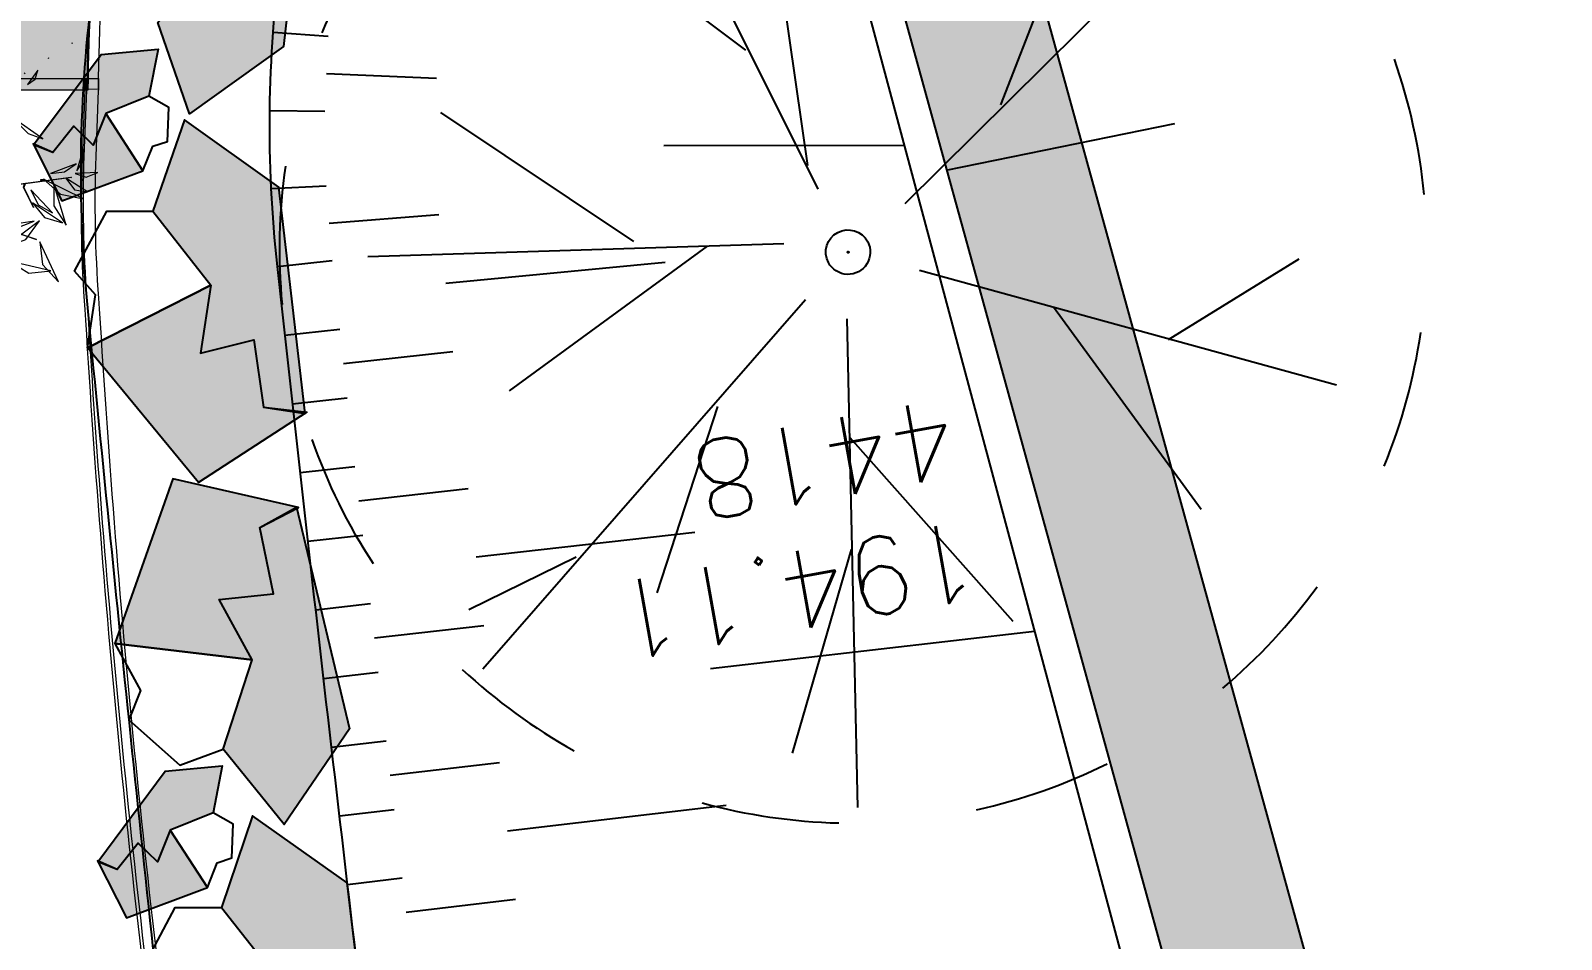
# Model space of a CAD drawing. Header units: centimetres. Extents: x 39595 to 63691, y -25920 to -14518.
# Drawn here: x 56563 to 57230, y -24471 to -24075 of the extents above; entities that cross this region are included whole.
import ezdxf
from ezdxf.enums import TextEntityAlignment as Align
from ezdxf.lldxf.tags import DXFTag

# ---------------------------------------------------------------- set-up
doc = ezdxf.new("R2010")
doc.units = ezdxf.units.CM
doc.header["$LTSCALE"] = 50.8
for name, color, linetype in [('3-BAT C-Niveau-3', 7, 'Continuous'), ('Fond topo - TAL', 252, 'Continuous'), ('Fond topo - TAL_HAC', 252, 'Continuous'), ('Fond topo - VEG', 252, 'Continuous'), ('Fond topo - Z_500', 252, 'Continuous'), ('SA - rochers', 32, 'Continuous')]:
    doc.layers.add(name, color=color, linetype=linetype)
for name, color, linetype, plot in [('Fond topo - N', 252, 'Continuous', False), ('Fond topo - NCACHE', 252, 'Continuous', False), ('Fond topo - ZCACHE', 252, 'Continuous', False)]:
    doc.layers.add(name, color=color, linetype=linetype, plot=plot)
doc.layers.add('Fond topo - P', color=252, linetype='Continuous', lineweight=25)
doc.styles.add('SIMPLEX', font='simplex_.ttf', dxfattribs={"height": 1.25})
tags = doc.linetypes.add('L8', pattern=[0.22500000894069674, 0.1500000059604645, -0.07500000298023224]).pattern_tags.tags
tags[6:7] = [DXFTag(74, 4), DXFTag(75, 0), DXFTag(340, '0'), DXFTag(46, 0.0), DXFTag(50, 0.0), DXFTag(44, 0.0), DXFTag(45, 0.0)]
tags[4:5] = [DXFTag(74, 4), DXFTag(75, 0), DXFTag(340, '0'), DXFTag(46, 0.0), DXFTag(50, 0.0), DXFTag(44, 0.0), DXFTag(45, 0.0)]

# ---------------------------------------------------------------- blocks, each defined once
blk = doc.blocks.new('Groupe-43-1')
at = {"color": 253, "linetype": 'Continuous', "lineweight": 5, "true_color": 0xa0a0a4, "flags": 128}
blk.add_lwpolyline([(17873.09437381865, -46171.86760863975), (17879.53148771042, -46175.91967546936), (17889.84957431836, -46177.74636447274), (17925.75164670046, -46165.90733524778), (17925.95845793613, -46166.07765427582), (17906.61647189251, -46172.45209269603), (17906.36831102735, -46174.16452465698), (17912.18700408434, -46181.87886155389), (17906.20144016618, -46174.07597274693), (17906.32854946994, -46172.56698690209), (17889.90257280991, -46178.28206182711), (17879.47834040708, -46176.7900375506), (17877.23328217669, -46175.44546238997), (17891.95622122342, -46191.89452432993), (17915.96048248142, -46195.3731549423), (17891.96343403533, -46192.08931917268), (17903.39443759406, -46205.91726929989), (17901.24697678565, -46203.53543495922), (17891.32011283108, -46191.89916833465), (17874.73994510767, -46174.57212368822), (17875.24342313087, -46174.37121294557), (17877.23328217669, -46175.44546238997), (17872.88377582217, -46172.92941613327)], close=True, dxfattribs=at)
at = {"color": 253, "linetype": 'Continuous', "lineweight": 5, "true_color": 0xa0a0a4}
for points in [[(17899.63749493561, -46129.71522743801, -211.6029), (17902.47742401461, -46126.85881202588, -211.0679), (17902.9889836266, -46122.74944544375, -211.0989), (17902.9889836266, -46122.74944544375, -211.0989), (17899.63749493561, -46129.71522743801, -211.6029)], [(17895.91378989771, -46145.14277184885, -197.2329), (17903.88631748794, -46150.6765231311, -194.2799), (17910.64645150513, -46151.83153621677, -188.4209), (17910.64645150513, -46151.83153621677, -188.4209), (17895.91378989771, -46145.14277184885, -197.2329)], [(17927.78463939479, -46162.8087704667, -183.4729), (17929.77951879458, -46157.93356841079, -183.7029), (17928.67535373467, -46152.83348821924, -184.0689), (17928.67535373467, -46152.83348821924, -184.0689), (17927.78463939479, -46162.8087704667, -183.4729)], [(17927.78463939479, -46162.8087704667, -183.4729), (17929.77951879458, -46157.93356841079, -183.7029), (17928.67535373467, -46152.83348821924, -184.0689), (17928.67535373467, -46152.83348821924, -184.0689), (17927.78463939479, -46162.8087704667, -183.4729)], [(17916.61044234424, -46165.97140114093, -199.9779), (17922.61701841301, -46164.2015027833, -200.3619), (17926.84944963148, -46159.74733841111, -199.4619), (17926.84944963148, -46159.74733841111, -199.4619), (17916.61044234424, -46165.97140114093, -199.9779)], [(17927.31575872256, -46164.06572147914, -183.7279), (17932.31994523266, -46164.6221301343, -181.2889), (17936.95315623289, -46161.71803637595, -179.5169), (17936.95315623289, -46161.71803637595, -179.5169), (17927.31575872256, -46164.06572147914, -183.7279)], [(17912.91692184416, -46169.53090009544, -203.8439), (17913.02411976269, -46169.75558477502, -203.8679), (17914.69474580609, -46169.27600555807, -202.0429), (17914.59308206627, -46169.06518941194, -202.0219), (17912.91692184416, -46169.53090009544, -203.8439)], [(17914.1517605221, -46168.99575840782, -206.4339), (17922.64489636834, -46174.1273785789, -204.4029), (17932.90265476204, -46174.2169873846, -204.3629), (17932.90265476204, -46174.2169873846, -204.3629), (17914.1517605221, -46168.99575840782, -206.4339)], [(17914.1517605221, -46168.99575840782, -206.4339), (17922.64489636834, -46174.1273785789, -204.4029), (17932.90265476204, -46174.2169873846, -204.3629), (17932.90265476204, -46174.2169873846, -204.3629), (17914.1517605221, -46168.99575840782, -206.4339)], [(17918.8839560318, -46170.17078084573, -194.9719), (17920.66915087094, -46179.64386843456, -192.5689), (17927.59321169641, -46186.82808284544, -191.3059), (17927.59321169641, -46186.82808284544, -191.3059), (17918.8839560318, -46170.17078084573, -194.9719)], [(17923.65817761463, -46166.83626355982, -194.2109), (17928.26378737243, -46171.12956884452, -192.8079), (17934.01678065291, -46170.88878474002, -190.0609), (17934.01678065291, -46170.88878474002, -190.0609), (17923.65817761463, -46166.83626355982, -194.2109)], [(17923.65817761463, -46166.83626355982, -194.2109), (17928.26378737243, -46171.12956884452, -192.8079), (17934.01678065291, -46170.88878474002, -190.0609), (17934.01678065291, -46170.88878474002, -190.0609), (17923.65817761463, -46166.83626355982, -194.2109)], [(17909.58616344896, -46174.58548660567, -207.1639), (17913.86506542395, -46180.43708635851, -205.4789), (17920.71884322804, -46182.6655005658, -203.8259), (17920.71884322804, -46182.6655005658, -203.8259), (17909.58616344896, -46174.58548660567, -207.1639)], [(17909.58616344896, -46174.58548660567, -207.1639), (17913.86506542395, -46180.43708635851, -205.4789), (17920.71884322804, -46182.6655005658, -203.8259), (17920.71884322804, -46182.6655005658, -203.8259), (17909.58616344896, -46174.58548660567, -207.1639)], [(17911.36530232447, -46180.08414449728, -201.4819), (17917.71174421117, -46185.27147056552, -202.3549), (17925.77350984266, -46186.20522700356, -201.7559), (17925.77350984266, -46186.20522700356, -201.7559), (17911.36530232447, -46180.08414449728, -201.4819)], [(17900.91775189288, -46192.22442569264, -196.2609), (17907.76901321347, -46191.38461320713, -195.0519), (17913.56281548387, -46187.80692894095, -196.3909), (17913.56281548387, -46187.80692894095, -196.3909), (17900.91775189288, -46192.22442569264, -196.2609)], [(17902.86143973404, -46201.46472886184, -228.9729), (17911.49310609522, -46196.31468402572, -227.7979), (17915.86218774272, -46187.23283586851, -227.0889), (17915.86218774272, -46187.23283586851, -227.0889), (17902.86143973404, -46201.46472886184, -228.9729)], [(17917.65083435957, -46196.18716140543, -215.0719), (17920.54389015254, -46205.656623394, -213.8009), (17928.92052518801, -46211.75988659418, -214.4179), (17928.92052518801, -46211.75988659418, -214.4179), (17917.65083435957, -46196.18716140543, -215.0719)], [(17906.15557989984, -46206.90690893938, -228.3509), (17915.51969776794, -46210.41942896621, -229.0979), (17924.68902293474, -46207.73383379383, -232.1229), (17924.68902293474, -46207.73383379383, -232.1229), (17906.15557989984, -46206.90690893938, -228.3509)]]:
    blk.add_polyline3d(points, dxfattribs=at)
blk = doc.blocks.new('PTOPO')
at = {"layer": 'Fond topo - NCACHE', "style": 'SIMPLEX'}
blk.add_attdef('MAT', text='', height=0.34, dxfattribs=at).set_placement((0.09999999986030161, -0.09999999962747097), align=Align.TOP_LEFT)
at = {"layer": 'Fond topo - ZCACHE', "style": 'SIMPLEX'}
blk.add_attdef('ALT', (0.09999999986030161, 0.09999999962747097), '', height=0.34, dxfattribs=at)
blk = doc.blocks.new('VEG12A')
at = {"ltscale": 2}
for p, q in [((0.01815258799999997, 0.057406781), (0.100441039, 0.47293725)), ((0.05749608, 0.253444298), (0.145517598, 0.414706841)), ((0.037902722, 0.15845596), (-0.06593155700000003, 0.344147082)), ((-0.158788295, 0.086017079), (-0.245985314, 0.284587218)), ((0.04981112299999996, 0.033821695), (0.391570728, 0.285894318)), ((0.143890955, 0.107467204), (0.230033352, 0.253971609)), ((0.2917471699999999, 0.208620217), (0.392372872, 0.233301274)), ((-0.05229389700000003, 0.02983962500000001), (-0.383643778, 0.204631851)), ((-0.25001839, 0.135126714), (-0.3755999820000001, 0.091127132)), ((0.122915307, -0.02992704099999999), (0.317230371, 0.05540147100000001)), ((0.057557527, -0.01766878999999999), (0.411943876, -0.08413611500000001)), ((-0.05265807700000003, -0.029192154), (-0.412380265, -0.256628677)), ((-0.09359106700000003, -0.049762263), (-0.2956446150000001, -0.04653133200000001)), ((0.184132294, -0.04763066399999999), (0.323120213, -0.192805613)), ((0.01825986499999999, -0.057372749), (0.107637982, -0.4128258760000001)), ((0.02259491799999996, -0.07955337300000001), (0.001649748999999978, -0.36183712)), ((-0.151821475, -0.09483882200000002), (-0.2999525240000001, -0.315936062)), ((0.05371548199999998, -0.188497704), (0.197263789, -0.356749422))]:
    blk.add_line(p, q, dxfattribs=at)
for start, end in [(90, 103.8461539085843), (62.30769199853572, 76.15384597947835), (117.6923078993823, 131.5384619204946), (34.61538499867542, 48.46153799321151), (145.3846149358338, 159.2307690506909), (6.923076979206323, 20.76923090842763), (173.0769230068974, 186.9230769931026), (339.2307689837768, 353.0769230207937), (200.7692310571047, 214.6153850641662), (311.5384620067885, 325.3846150013246), (228.4615380795054, 242.3076921006177), (283.8461540205217, 297.6923080014643), (256.1538460914157, 270)]:
    blk.add_arc((0, 0), 0.496982058, start, end, dxfattribs=at)
blk = doc.blocks.new('VEG14A')
at = {"ltscale": 2, "flags": 128}
for points in [[(0.5, 0, -1), (-0.5, 0, -1)], [(0.016, 0, -1), (-0.016, 0, -1)]]:
    blk.add_lwpolyline(points, format="xyb", close=True, dxfattribs=at)

msp = doc.modelspace()

# ---------------------------------------------------------------- hatches: boundary and pattern name
at = {"linetype": 'Continuous', "lineweight": 18, "true_color": 0x599559}
h = msp.add_hatch(dxfattribs=at)
h.set_pattern_fill('TOITURE TERRASSE', color=85, angle=-10.67049433798526, style=0, pattern_type=2)
h.set_pattern_definition([(338.1681627987385, (27363116.56190807, 2112839.885075825), (10.32001650636799, 6.584875747748944), [0.4999999999999999, -30.26575])])
edge = h.paths.add_edge_path()
edge.add_line((56294.84287953441, -24100.60257734872), (56587.93914755324, -24100.33094241528))
edge.add_arc((57414.48792976071, -24107.34746993496), 826.578563130631, 168.294749599495, 179.5136309362082, ccw=False)
edge.add_line((56605.0987094932, -23939.65366819548), (56609.77911456079, -23917.06327207555))
edge.add_arc((59360.17079199312, -24444.14361777476), 2800.440692125337, 164.8255956011458, 169.1514638752234, ccw=False)
edge.add_line((56657.37159441868, -23711.10571445571), (56681.52125207656, -23605.78180980916))
edge.add_arc((52123.77263997393, -26945.53903005576), 5650.402702579063, 36.23264478016666, 38.36511167658066)
edge.add_line((56554.09258242761, -23438.50097653966), (56343.67959368169, -23315.95169997205))
edge.add_line((56343.67959368169, -23315.95169997205), (56293.68304691476, -23319.70093554443))
edge.add_line((56293.68304691477, -23319.70093554443), (56293.85527465185, -23505.53604282745))
edge.add_line((56293.85527465185, -23505.53604282745), (56494.29241427473, -23505.35028225998))
edge.add_line((56494.29241427472, -23505.35028225998), (56495.18135303394, -23966.14965630446))
edge.add_line((56495.18135303394, -23966.14965630447), (56294.71844381589, -23966.33544075465))
edge.add_line((56294.71844381589, -23966.33544075465), (56294.84287953441, -24100.60257734872))
at = {"linetype": 'Continuous', "lineweight": 18, "true_color": 0x888888}
h = msp.add_hatch(dxfattribs=at)
h.set_pattern_fill('TOITURE TERRASSE-1', color=252, angle=-10.67049433798526, style=0, pattern_type=2)
h.set_pattern_definition([(338.1681627987385, (27363116.80127492, 2112839.789181595), (10.32001650636799, 6.584875747748944), [0.4999999999999999, -30.26575]), (338.1681627987385, (27363116.81306406, 2112839.784458672), (10.32001650636799, 6.584875747748944), [0.4999999999999999, -30.26575]), (338.1681627987385, (27363117.07938091, 2112839.677767841), (10.32001650636799, 6.584875747748944), [0.4999999999999999, -30.26575]), (338.1681627987385, (27363117.09117006, 2112839.673044918), (10.32001650636799, 6.584875747748944), [0.4999999999999999, -30.26575]), (308.1681627987385, (27363116.56190807, 2112839.885075826), (21.14632670506401, -0.5255912743725428), [0.5, -16.74025]), (308.1681627987385, (27363116.65148787, 2112839.771109945), (21.14632670506401, -0.5255912743725428), [0.5, -16.74025]), (308.1681627987385, (27363116.65933611, 2112839.7611252), (21.14632670506401, -0.5255912743725428), [0.5, -16.74025]), (308.1681627987385, (27363116.80373587, 2112839.577415875), (21.14632670506401, -0.5255912743725428), [0.5, -16.74025]), (308.1681627987385, (27363116.81158412, 2112839.567431129), (21.14632670506401, -0.5255912743725428), [0.5, -16.74025]), (268.1681627987385, (27363112.57804499, 2112846.603166719), (10.11734342629493, -16.9906955138513), [0.5000000000000001, -29.02750000000001]), (268.1681627987385, (27363112.57506112, 2112846.509869422), (10.11734342629493, -16.9906955138513), [0.5000000000000001, -29.02750000000001]), (268.1681627987385, (27363112.57465514, 2112846.497175912), (10.11734342629493, -16.9906955138513), [0.5000000000000001, -29.02750000000001]), (268.1681627987385, (27363112.5649687, 2112846.194308771), (10.11734342629493, -16.9906955138513), [0.5000000000000001, -29.02750000000001]), (268.1681627987385, (27363112.56456273, 2112846.181615261), (10.11734342629493, -16.9906955138513), [0.5000000000000001, -29.02750000000001]), (258.1681627987385, (27363112.57804499, 2112846.603166719), (14.53032396362175, -13.57634514743196), [0.4999999999999999, -17.153]), (258.1681627987385, (27363112.56717326, 2112846.551270757), (14.53032396362175, -13.57634514743196), [0.4999999999999999, -17.153]), (258.1681627987385, (27363112.56456925, 2112846.538840584), (14.53032396362175, -13.57634514743196), [0.4999999999999999, -17.153]), (258.1681627987385, (27363112.52294159, 2112846.340131875), (14.53032396362175, -13.57634514743196), [0.4999999999999999, -17.153]), (258.1681627987385, (27363112.52033759, 2112846.327701703), (14.53032396362175, -13.57634514743196), [0.4999999999999999, -17.153])])
edge = h.paths.add_edge_path()
edge.add_line((56294.84287953441, -24100.60257734872), (56587.93914755324, -24100.33094241528))
edge.add_arc((57414.48792976071, -24107.34746993496), 826.578563130631, 168.294749599495, 179.5136309362082, ccw=False)
edge.add_line((56605.0987094932, -23939.65366819548), (56609.77911456079, -23917.06327207555))
edge.add_arc((59360.17079199312, -24444.14361777476), 2800.440692125337, 164.8255956011458, 169.1514638752234, ccw=False)
edge.add_line((56657.37159441868, -23711.10571445571), (56681.52125207656, -23605.78180980916))
edge.add_arc((52123.77263997393, -26945.53903005576), 5650.402702579063, 36.23264478016666, 38.36511167658066)
edge.add_line((56554.09258242761, -23438.50097653966), (56343.67959368169, -23315.95169997205))
edge.add_line((56343.67959368169, -23315.95169997205), (56293.68304691476, -23319.70093554443))
edge.add_line((56293.68304691477, -23319.70093554443), (56293.85527465185, -23505.53604282745))
edge.add_line((56293.85527465185, -23505.53604282745), (56494.29241427473, -23505.35028225998))
edge.add_line((56494.29241427472, -23505.35028225998), (56495.18135303394, -23966.14965630446))
edge.add_line((56495.18135303394, -23966.14965630447), (56294.71844381589, -23966.33544075465))
edge.add_line((56294.71844381589, -23966.33544075465), (56294.84287953441, -24100.60257734872))
at = {"layer": 'Fond topo - VEG'}
h = msp.add_hatch(dxfattribs=at)
h.set_pattern_fill('TP146*131', color=256, scale=10.0000001, angle=-10.72360141139323, style=0, pattern_type=2)
h.set_pattern_definition([(285.3992554984506, (57021.75088861014, -24034.01226380188), (61.48212286422702, -34.92776358583657), [3.826834338268344, -96.17316696173167]), (285.3992554984506, (57030.65800079058, -24031.55896084914), (61.48212286422702, -34.92776358583657), [3.826834338268344, -96.17316696173167]), (330.3992554984506, (57022.76708004336, -24037.70171035475), (96.40988096387665, 26.55435775694709), [3.826834338268341, -66.88384466883839]), (330.3992554984506, (57027.33061229061, -24029.6686838446), (96.40988096387665, 26.55435775694709), [3.826834338268341, -66.88384466883839]), (60.39925549845064, (57021.75611490403, -24034.01082423867), (-26.55435775694712, 96.40988096387666), [3.826834338268343, -66.88384466883844]), (60.39925549845064, (57029.7839152378, -24038.5757959292), (-26.55435775694712, 96.40988096387666), [3.826834338268343, -66.88384466883844]), (15.39925549845063, (57026.09441598054, -24039.59200176544), (34.92776358583657, 61.48212286422704), [3.826834338268344, -96.17316696173167]), (15.39925549845063, (57023.64116559614, -24030.6848752747), (34.92776358583657, 61.48212286422704), [3.826834338268344, -96.17316696173167]), (285.3992554984506, (57012.23087388017, -24008.69576833209), (35.56155574944692, -16.13616383094131), [0, -50.0000005]), (285.3992554984506, (57016.84928473315, -24003.32039694963), (35.56155574944692, -16.13616383094131), [0, -50.0000005]), (285.3992554984506, (57006.08653911626, -24002.07257674732), (35.56155574944692, -16.13616383094131), [0, -50.0000005]), (285.3992554984506, (56992.51631691353, -24015.53539296586), (35.56155574944692, -16.13616383094131), [0, -50.0000005]), (285.3992554984506, (56992.33943936793, -24022.27429609395), (35.56155574944692, -16.13616383094131), [0, -50.0000005]), (285.3992554984506, (57006.78752259268, -24029.52500921934), (35.56155574944692, -16.13616383094131), [0, -50.0000005]), (285.3992554984506, (57011.45877022878, -24026.18674159648), (35.56155574944692, -16.13616383094131), [0, -50.0000005]), (285.3992554984506, (57014.22207318374, -24033.41755895018), (35.56155574944692, -16.13616383094131), [0, -50.0000005]), (285.3992554984506, (57011.79872398823, -24020.54077238351), (35.56155574944692, -16.13616383094131), [0, -50.0000005]), (285.3992554984506, (57001.21517793491, -24024.0408208573), (36.35818652742974, -19.02846042423365), [0, -55.00000055])])
h.paths.add_polyline_path([(56994.52785341899, -24026.72559528802), (57188.10569733819, -24729.54119566501), (57381.90561808697, -25426.34513203745), (57382.1434874315, -25429.04507541932), (57382.13905605605, -25431.75547312425), (57381.89235940597, -25434.454624176), (57381.40537264964, -25437.12091749709), (57380.68199502667, -25439.73300477569), (57379.7280181902, -25442.26997238665), (57378.55108040039, -25444.71150731552), (57377.16060496517, -25447.03806142633), (57375.56772489248, -25449.23100657777), (57373.78519372938, -25451.27278484863), (57371.82728365601, -25453.14704848207), (57369.70967097529, -25454.83879080793), (57367.44931049967, -25456.33446672099), (57365.06430021751, -25457.62210079694), (57362.57373597453, -25458.69138356483), (57359.99755888683, -25459.53375360661), (57357.35639542063, -25460.14246632471), (57354.67139232676, -25460.51264808579), (57351.96404764988, -25460.64133492904), (57349.25603789144, -25460.52749642277), (57346.56904527508, -25460.17204408997), (57343.92458347896, -25459.5778239036), (57341.34382575271, -25458.74959368833), (57338.84743540896, -25457.6939844789), (57336.45539988634, -25456.4194485263), (57334.18687150236, -25454.93619037164), (57332.06001357179, -25453.25608585541), (57330.09185496617, -25451.39258708541), (57328.29815410235, -25449.36061440349), (57326.69327246552, -25447.17643717186), (57325.29005968112, -25444.85754300251), (57324.09975087336, -25442.42249879192), (57324.09975100507, -25442.42249872208), (57130.27970761555, -24745.54621177108), (56936.68192214439, -24042.65821065412), (56936.45767468584, -24039.96089521317), (56936.47501521578, -24037.25432982192), (56936.73380518201, -24034.56010910493), (56937.23197991162, -24031.899729653), (56937.96556451375, -24029.29441758293), (56938.92870600596, -24026.76496002282), (56940.11371983677, -24024.33153866018), (56941.51115101529, -24022.01356899466), (56943.10985005922, -24019.82954543033), (56944.89706115547, -24017.79689370453), (56946.85852507208, -24015.93183151311), (56948.97859155358, -24014.24923974695), (56951.24034543533, -24012.76254324604), (56953.6257409167, -24011.48360390445), (56956.11574549788, -24010.42262593723), (56958.69049236528, -24009.58807459575), (56961.32943830135, -24008.9866086308), (56964.01152807981, -24008.62302668536), (56966.71536208111, -24008.50022984253), (56969.419367144, -24008.6191978668), (56972.10196906453, -24008.97898139742), (56974.74176414485, -24009.57671017046), (56977.31769005377, -24010.40761475988), (56979.80919459066, -24011.46506564693), (56982.19639859459, -24012.74062606238), (56984.46025544775, -24014.22411830708), (56986.5827024484, -24015.90370635298), (56988.54680525309, -24017.76598926432), (56990.33689292864, -24019.79610829093), (56991.938682902, -24021.97786588741), (56993.3393951084, -24024.29385434555)])
at = {"layer": 'SA - rochers'}
for points in [[(56643.37448700071, -24038.72515360048), (56638.77884330516, -24009.05493740677), (56661.97811718762, -24014.80790203723), (56666.14969228292, -23985.50515231921), (56684.2963982436, -23982.69439456981), (56673.06351231943, -24081.43285884085), (56632.06285418016, -24110.84524407206), (56618.20097959147, -24071.00800320187)], [(56595.57051521699, -24110.63036120688), (56590.10299948981, -24124.44998565657), (56581.63781060495, -24116.18414771844), (56572.51881910011, -24127.65144535634), (56564.06654952095, -24124.30743849376), (56593.58821884634, -24084.96018821009), (56618.46022984014, -24082.66854756944), (56614.40332838436, -24103.14974828978)], [(56581.63781060495, -24116.18414771844), (56572.51881910011, -24127.65144535634), (56563.86331635137, -24123.90503839115), (56576.42909809363, -24148.78518140445), (56611.79129734555, -24135.71230043142), (56595.57051521699, -24110.63036120688), (56590.10299948981, -24124.44998565657)], [(56641.38125420352, -24185.52592326338), (56636.8668350039, -24215.20860652651), (56660.05027619471, -24209.39216718352), (56664.30203751638, -24238.68338949063), (56682.45636837248, -24241.44446912537), (56670.95327731536, -24142.73711909177), (56629.87227078403, -24113.43706286189), (56616.11948266879, -24153.31209441874)], [(56660.05027619471, -24209.39216718352), (56664.30203751638, -24238.68338949063), (56683.22042365516, -24240.94884368324), (56635.97940689159, -24271.59303396813), (56587.555457766, -24212.80441138177), (56641.38125420352, -24185.52592326338), (56636.8668350039, -24215.20860652651)], [(56668.72069507351, -24320.08299961797), (56662.65863479414, -24291.11224535613), (56679.64961601196, -24282.48993847573), (56624.75959287101, -24269.92548667677), (56599.46007854385, -24341.7649992634), (56659.37929811121, -24348.90778543039), (56644.94940360784, -24322.57871780189)], [(56659.37929811121, -24348.90778543039), (56644.94940360784, -24322.57871780189), (56668.72069507351, -24320.08299961797), (56662.65863479414, -24291.11224535613), (56678.76184903377, -24282.28672676406), (56701.84323985588, -24378.94442906086), (56673.31724537505, -24420.56665873339), (56646.7114587013, -24387.8361004855)], [(56623.59575724315, -24423.10075177938), (56618.1795960743, -24436.94058339294), (56609.68377176853, -24428.70623671234), (56600.60742499518, -24440.20731712875), (56592.142796261, -24436.89471940229), (56621.51815274278, -24397.4381167109), (56646.38148254126, -24395.05413356862), (56642.40066254296, -24415.55025766133)], [(56671.3304231847, -24488.95333257903), (56666.92625676002, -24518.65257475231), (56690.08793967931, -24512.7500877497), (56694.44843981627, -24542.025319777), (56712.61289843635, -24544.71896727397), (56700.74335316895, -24446.05501258001), (56659.5538289218, -24416.9077057843), (56645.94920499351, -24456.83353127833)], [(56609.68377176853, -24428.70623671234), (56600.60742499518, -24440.20731712875), (56591.93807039251, -24436.49307662403), (56604.59615377296, -24461.32638705688), (56639.90956521438, -24448.12228482947), (56623.59575724315, -24423.10075177938), (56618.1795960743, -24436.94058339294)]]:
    msp.add_hatch(color=256, dxfattribs=at).paths.add_polyline_path(points)

# ---------------------------------------------------------------- linework, layer by layer
at = {"color": 7, "linetype": 'Continuous', "lineweight": 13, "flags": 128}
msp.add_lwpolyline([(56301.89258220271, -23285.74342463635), (56296.34881640309, -23288.38518637683), (56553.52929009216, -23438.17290236222, -0.009304910663050179), (56680.95795974111, -23605.45373563171), (56656.80830208323, -23710.77764027826, 0.01887740297899457), (56609.21582222534, -23916.73519789811), (56604.53541715775, -23939.32559401804, 0.04899074219346623), (56587.37585521778, -24100.00286823783), (56592.37585307049, -24099.99823435391, -0.04899074219346623), (56609.53541501046, -23939.32096013412), (56614.21582007805, -23916.73056401419, -0.0188774029789942), (56661.80829993594, -23710.77300639434), (56685.95795759382, -23605.44910174779), (56649.80257187376, -23556.10804243901, 0.003892780946144881), (56597.24864286239, -23485.54686568607), (56559.63634822724, -23435.85921479918)], format="xyb", close=True, dxfattribs=at)
at = {"color": 251, "linetype": 'Continuous', "lineweight": 5, "true_color": 0x555555, "flags": 128}
for points in [[(56294.84287953441, -24100.60257734872), (56587.93914755324, -24100.33094241527, -0.04899074219346638), (56605.0987094932, -23939.65366819548), (56609.77911456079, -23917.06327207556, -0.0188774029789942), (56657.37159441868, -23711.10571445571), (56681.52125207656, -23605.78180980916, 0.009304910663050179), (56554.09258242761, -23438.50097653966), (56343.67959368169, -23315.95169997205), (56293.68304691477, -23319.70093554443), (56293.85527465185, -23505.53604282745), (56494.29241427472, -23505.35028225998), (56495.18135303394, -23966.14965630447), (56294.71844381589, -23966.33544075465)], [(56295.52987760913, -24841.87900042695), (55579.87544041909, -24842.55634625612), (55580.21248203022, -25098.37437463782), (55952.75330443055, -25090.83601372804, 0.06743561655797137), (56593.0769273881, -24990.84918337662), (56685.54287048553, -24963.2997691895), (56677.39801040292, -24874.16279102239), (56648.57356504343, -24741.74638945804, -0.01027604667368268), (56628.32822659075, -24609.38170673401), (56626.62829271716, -24597.32942199016, -0.02014169075166009), (56586.90145381817, -24200.76475300351), (56586.55406805806, -24196.15326026851, -0.02780769550173619), (56585.34263996651, -24134.31374554918), (56586.56696990964, -24100.3322141182), (56294.82973920816, -24100.60258952708), (56294.90346515353, -24164.77175029884), (56494.90337926199, -24164.58639494142), (56495.39920484294, -24699.58616518106), (56295.39929073447, -24699.77152053846)]]:
    msp.add_lwpolyline(points, format="xyb", close=True, dxfattribs=at)
at = {"layer": '3-BAT C-Niveau-3', "color": 7, "linetype": 'Continuous', "lineweight": 13}
msp.add_line((56586.56290863967, -24100.44493550849), (56586.55817029171, -24095.33222012623), dxfattribs=at)
at = {"layer": '3-BAT C-Niveau-3', "color": 7, "linetype": 'Continuous', "lineweight": 5, "flags": 128}
msp.add_lwpolyline([(56294.83824565049, -24095.602579496), (56586.89788263845, -24095.33190528857), (56586.90251652237, -24100.33190314128), (56294.84287953441, -24100.60257734871)], close=True, dxfattribs=at)
at = {"layer": '3-BAT C-Niveau-3', "color": 7, "linetype": 'Continuous', "lineweight": 13, "flags": 128}
for points in [[(56294.8382456505, -24095.60257949602), (56587.42645867405, -24095.44439710052), (56587.42754724403, -24095.41418361512), (56592.42754509673, -24095.4095497312), (56592.33638029267, -24097.9398477709), (56592.33869723463, -24100.43984669721), (56592.24630405857, -24100.43993232509), (56591.20321515363, -24129.39108116215, 0.02780769550175722), (56592.41464324518, -24191.23059588149), (56592.76202900529, -24195.8420886165), (56592.76202900529, -24195.8420886165, 0.02014169075166009), (56632.48886790437, -24592.40675760314), (56634.18880177796, -24604.45904234699, 0.01027604667368201), (56654.43414023067, -24736.82372507102), (56683.25858559019, -24869.24012663536), (56691.40344567282, -24958.37710480246)], [(56686.0906618731, -24954.95862351357), (56678.25858773748, -24869.24476051928), (56649.43414237796, -24736.82835895493, -0.01027604667368268), (56629.18880392525, -24604.46367623092), (56627.48887005166, -24592.41139148707, -0.02014169075166009), (56587.76203115258, -24195.84672250042), (56587.41464539248, -24191.23522976543, -0.02780769550174896), (56586.20321730092, -24129.39571504608), (56587.24630620586, -24100.44456620901), (56294.84287953442, -24100.60257734873)]]:
    msp.add_lwpolyline(points, format="xyb", dxfattribs=at)
at = {"layer": 'Fond topo - TAL', "ltscale": 2, "flags": 128}
msp.add_lwpolyline([(56866.26122876418, -25512.74540152379, 0.0003303982343365384), (56837.604096758, -25335.492172886, 0.0007513750047056016), (56802.2768322122, -25119.9430710411, -0.0004113978555405188), (56737.48522066195, -24726.29483711345, -0.01017365928825493), (56718.89433139007, -24596.21768973898, -0.003170679087348715), (56670.40564278834, -24177.43912252756, -0.06039989780239207), (56672.00096687246, -24041.34726862588, -0.02776097426242195), (56727.15095425772, -23751.27531226862)], format="xyb", dxfattribs=at)
at = {"layer": 'Fond topo - TAL', "linetype": 'L8', "ltscale": 2, "flags": 128}
msp.add_lwpolyline([(56927.21654987057, -24063.37001933241), (57302.85998472811, -25463.90592286923)], dxfattribs=at)
at = {"layer": 'Fond topo - TAL_HAC', "ltscale": 2}
for p, q in [((56668.52132279868, -24075.27210514793), (56692.45905796225, -24076.99977332457)), ((56691.77537350253, -24093.31305428013), (56739.73327486453, -24095.32295491154)), ((56667.09333786066, -24109.34501708211), (56691.09168909412, -24109.62633534019)), ((56838.8537364287, -24124.68039441685), (56943.600237896, -24124.45439156885)), ((56667.72220713626, -24143.4420400958), (56691.69386362657, -24142.27598553064)), ((56692.97862736458, -24158.55296158739), (56740.82979864091, -24154.77600390492)), ((56670.40564278834, -24177.43912252756), (56694.26339103397, -24174.82993763114)), ((56743.871246484, -24184.59403546303), (56839.44264950925, -24175.53274896036)), ((56673.69294558989, -24207.37195258929), (56697.54832041354, -24204.74115584175)), ((56699.20433284801, -24219.69527070495), (56746.91269436729, -24214.41206693396)), ((56677.00736345052, -24237.30179218563), (56700.86034521317, -24234.64938593416)), ((56680.34889343335, -24267.2286171583), (56704.19946262288, -24264.5546032054)), ((56705.88256639032, -24279.50569334669), (56753.58127734603, -24274.13605995092)), ((56683.71753304935, -24297.15240248592), (56707.56566995187, -24294.45678344899)), ((56756.96966768198, -24303.99196592848), (56852.35732189666, -24293.16628202188)), ((56687.11327932146, -24327.07312409739), (56710.95896454477, -24324.35590189642)), ((56712.66915400785, -24339.30391800131), (56760.35805800615, -24333.84787209338)), ((56859.22234492205, -24352.69288105089), (57000.44855778162, -24336.40568795234)), ((56690.53612952008, -24356.99075711536), (56714.3793433621, -24354.25193418038)), ((56693.98608083453, -24386.90527721585), (56717.82680386837, -24384.14485564989)), ((56719.56407345216, -24399.08974870009), (56767.24301389057, -24393.54730886974)), ((56697.46313051789, -24416.81665961305), (56721.30134296731, -24414.03464173729)), ((56770.73956816505, -24423.39074066055), (56866.08736806182, -24412.21948010155)), ((56700.96727562845, -24446.72487967378), (56724.80295808319, -24443.92126787876)), ((56726.56730217876, -24458.86298865996), (56774.23612247905, -24453.23417274321))]:
    msp.add_line(p, q, dxfattribs=at)
at = {"layer": 'Fond topo - VEG', "linetype": 'L8', "ltscale": 2, "flags": 128}
msp.add_lwpolyline([(56994.52785341899, -24026.72559528802, 0.8679548466977351), (56936.68192214439, -24042.65821065412), (57130.27970761555, -24745.54621177108), (57324.09975100507, -25442.42249872208, 0.8701517295839482), (57381.90561808697, -25426.34513203745), (57188.10569733819, -24729.54119566501)], format="xyb", close=True, dxfattribs=at)
at = {"layer": 'SA - rochers', "ltscale": 0.1000000014901161, "elevation": 9.999999999999998e-08, "flags": 128}
msp.add_lwpolyline([(56293.27837036642, -23311.46101976679), (56552.98647645875, -23463.39936113915), (56680.23320598536, -23631.11830537481), (56607.74041681697, -23942.06925429449, 0.006611370459317232), (56593.05205443246, -24034.69309205653, 0.06094351663626734), (56586.52681589186, -24184.57163451699, 0.003370116650264269), (56627.5202299613, -24579.83669914552, 0.007256135488551086), (56655.45294408424, -24765.74666740093), (56699.71162109829, -24961.16025962173, -0.09798893390894912), (55743.5834399416, -25097.5691268907), (55743.47070943136, -24841.80041840272)], format="xyb", dxfattribs=at)
at = {"layer": 'SA - rochers', "ltscale": 0.5, "elevation": 9.999999999999998e-08, "flags": 128}
for points in [[(56643.37448700071, -24038.72515360048), (56638.77884330516, -24009.05493740677), (56661.97811718762, -24014.80790203723), (56666.14969228292, -23985.50515231921), (56684.2963982436, -23982.69439456981), (56673.06351231943, -24081.43285884085), (56632.06285418016, -24110.84524407206), (56618.20097959147, -24071.00800320187)], [(56641.38125420352, -24185.52592326338), (56636.8668350039, -24215.20860652651), (56660.05027619471, -24209.39216718352), (56664.30203751638, -24238.68338949063), (56682.45636837248, -24241.44446912537), (56670.95327731536, -24142.73711909177), (56629.87227078403, -24113.43706286189), (56616.11948266879, -24153.31209441874)], [(56616.11948266879, -24153.31209441874), (56641.38125420352, -24185.52592326338), (56587.555457766, -24212.80441138177), (56591.07004532859, -24189.69570229204), (56581.98358654664, -24179.44756675928), (56596.02749688012, -24153.21171206428)], [(56660.05027619471, -24209.39216718352), (56664.30203751638, -24238.68338949063), (56683.22042365516, -24240.94884368324), (56635.97940689159, -24271.59303396813), (56587.555457766, -24212.80441138177), (56641.38125420352, -24185.52592326338), (56636.8668350039, -24215.20860652651)], [(56668.72069507351, -24320.08299961797), (56662.65863479414, -24291.11224535613), (56679.64961601196, -24282.48993847573), (56624.75959287101, -24269.92548667677), (56599.46007854385, -24341.7649992634), (56659.37929811121, -24348.90778543039), (56644.94940360784, -24322.57871780189)], [(56659.37929811121, -24348.90778543039), (56644.94940360784, -24322.57871780189), (56668.72069507351, -24320.08299961797), (56662.65863479414, -24291.11224535613), (56678.76184903377, -24282.28672676406), (56701.84323985588, -24378.94442906086), (56673.31724537505, -24420.56665873339), (56646.7114587013, -24387.8361004855)], [(56646.7114587013, -24387.8361004855), (56659.37929811121, -24348.90778543039), (56599.46007854385, -24341.7649992634), (56610.69411160111, -24362.26283509662), (56605.67794854072, -24375.00748612364), (56627.87494770779, -24394.82779675164)], [(56671.3304231847, -24488.95333257903), (56666.92625676002, -24518.65257475231), (56690.08793967931, -24512.7500877497), (56694.44843981627, -24542.025319777), (56712.61289843635, -24544.71896727397), (56700.74335316895, -24446.05501258001), (56659.5538289218, -24416.9077057843), (56645.94920499351, -24456.83353127833)], [(56645.94920499351, -24456.83353127833), (56671.3304231847, -24488.95333257903), (56617.60629180612, -24516.43150579139), (56621.03504508932, -24493.3099053465), (56611.91059404973, -24483.0955814325), (56625.85698496603, -24456.80775776604)]]:
    msp.add_lwpolyline(points, close=True, dxfattribs=at)
at = {"layer": 'SA - rochers', "ltscale": 0.2475000023841858, "elevation": 9.999999999999998e-08, "flags": 128}
for points in [[(56595.57051521699, -24110.63036120688), (56590.10299948981, -24124.44998565657), (56581.63781060495, -24116.18414771844), (56572.51881910011, -24127.65144535634), (56564.06654952095, -24124.30743849376), (56593.58821884634, -24084.96018821009), (56618.46022984014, -24082.66854756944), (56614.40332838436, -24103.14974828978)], [(56614.40332838436, -24103.14974828978), (56595.57051521699, -24110.63036120688), (56611.79129734555, -24135.71230043142), (56616.04789483742, -24124.9533783013), (56622.48819086069, -24122.8352801376), (56623.02111675642, -24108.11460627889)], [(56581.63781060495, -24116.18414771844), (56572.51881910011, -24127.65144535634), (56563.86331635137, -24123.90503839115), (56576.42909809363, -24148.78518140445), (56611.79129734555, -24135.71230043142), (56595.57051521699, -24110.63036120688), (56590.10299948981, -24124.44998565657)], [(56623.59575724315, -24423.10075177938), (56618.1795960743, -24436.94058339294), (56609.68377176853, -24428.70623671234), (56600.60742499518, -24440.20731712875), (56592.142796261, -24436.89471940229), (56621.51815274278, -24397.4381167109), (56646.38148254126, -24395.05413356862), (56642.40066254296, -24415.55025766133)], [(56642.40066254296, -24415.55025766133), (56623.59575724315, -24423.10075177938), (56639.90956521438, -24448.12228482947), (56644.12618190336, -24437.34763054574), (56650.55856816946, -24435.20563205592), (56651.03682771468, -24420.48308070841)], [(56609.68377176853, -24428.70623671234), (56600.60742499518, -24440.20731712875), (56591.93807039251, -24436.49307662403), (56604.59615377296, -24461.32638705688), (56639.90956521438, -24448.12228482947), (56623.59575724315, -24423.10075177938), (56618.1795960743, -24436.94058339294)]]:
    msp.add_lwpolyline(points, close=True, dxfattribs=at)

# ---------------------------------------------------------------- block references
at = {"layer": '3-BAT C-Niveau-3', "color": 7, "rotation": 349.3295056620147}
msp.add_blockref('Groupe-43-1', (47512.71801233158, 24548.3464401276), dxfattribs=at)
at = {"layer": 'Fond topo - P', "ltscale": 2}
ref = msp.add_blockref('PTOPO', (56981.16246614711, -24276.23189923635), dxfattribs=dict(at, xscale=99.99999999999994, yscale=99.99999999999994, zscale=99.99999999999994, rotation=190.0656205306617))
ref.add_attrib('MAT', '4418', dxfattribs={"layer": 'Fond topo - N', "color": 0, "ltscale": 2, "height": 33.99999999999999, "rotation": 190.0656204987762, "style": 'SIMPLEX'}).set_placement((56969.56862433808, -24268.13357649032), align=Align.TOP_LEFT)
ref.add_attrib('ALT', '194.11', (56973.06414342396, -24287.82574104971), dxfattribs={"layer": 'Fond topo - Z_500', "color": 0, "ltscale": 2, "height": 33.99999999999999, "rotation": 190.0656204987762, "style": 'SIMPLEX'})
at = {"layer": 'Fond topo - VEG', "ltscale": 2, "zscale": 99.99999999999997}
for name, p, xscale, yscale, rotation in [('VEG12A', (56921.3603919466, -24169.95260453019), 503.1999999999997, 503.1999999999997, 192.432705982593), ('VEG14A', (56919.16096627226, -24171.11427822988), 19.38, 19.38, 207.8417380991697)]:
    msp.add_blockref(name, p, dxfattribs=dict(at, xscale=xscale, yscale=yscale, rotation=rotation))

doc.saveas('drawing.dxf')
